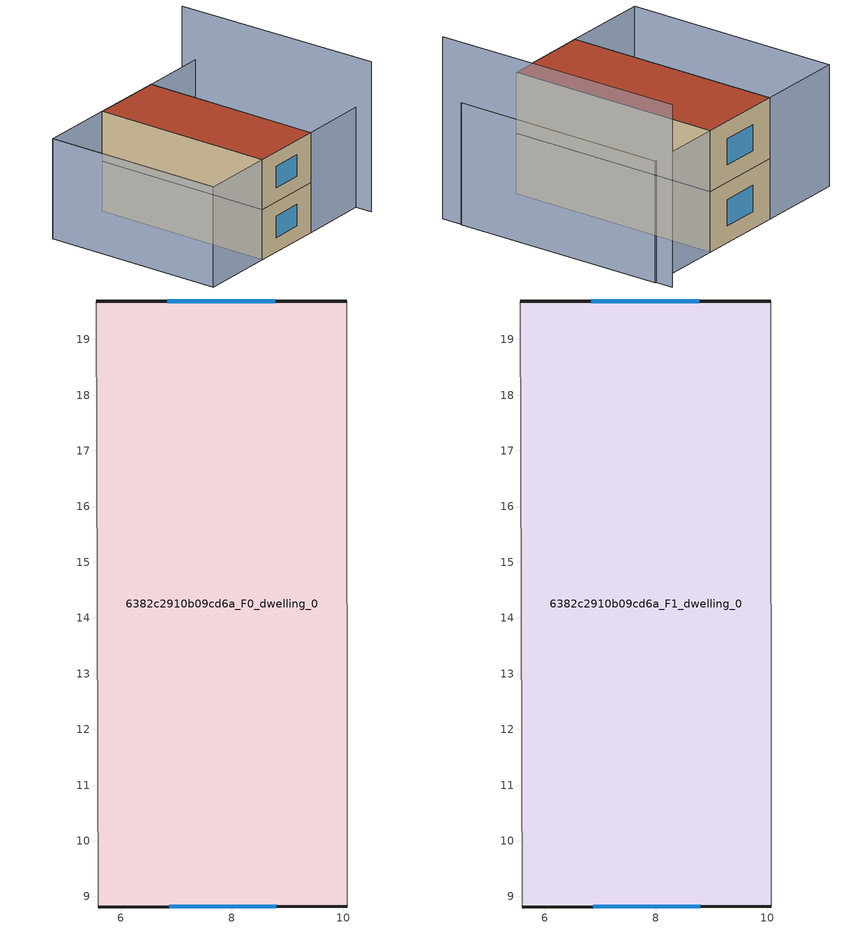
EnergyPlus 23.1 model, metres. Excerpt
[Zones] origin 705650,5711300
6382c2910b09cd6a_F0_dwelling_0
 floor ground (EU_floor_Construction): 10.06,19.68 10.07,8.83 5.6,8.81 5.56,19.69 z0
 wall outside (EU_wall_Construction): 10.06,19.68 5.56,19.69 / 5.6,8.81 10.07,8.83 z0:3
 wall adiabatic (EU_wall_Construction): 10.07,8.83 10.06,19.68 / 5.56,19.69 5.6,8.81 z0:3
 window (EU_Window_Construction): 8.78,19.68 6.84,19.69 / 6.87,8.82 8.8,8.82 z0.85:2.15
6382c2910b09cd6a_F1_dwelling_0
 floor to 6382c2910b09cd6a_F0_dwelling_0 (EU_floor_Construction): 10.06,19.68 10.07,8.83 5.6,8.81 5.56,19.69 z3
 wall outside (EU_wall_Construction): 10.06,19.68 5.56,19.69 / 5.6,8.81 10.07,8.83 z3:6
 wall adiabatic (EU_wall_Construction): 10.07,8.83 10.06,19.68 / 5.56,19.69 5.6,8.81 z3:6
 window (EU_Window_Construction): 8.78,19.68 6.84,19.69 / 6.87,8.82 8.8,8.82 z3.85:5.15
 roof outside (EU_roof_Construction): 10.07,8.83 10.06,19.68 5.56,19.69 5.6,8.81 z6
shading: 14.27,7.81 14.14,20.57 z0:9; 1.02,19.66 1.06,8.82 / 5.56,19.69 5.6,8.81 / 5.6,8.81 1.04,8.8 / 1.04,8.8 1,19.67 / 1,19.67 5.56,19.69 / 14.26,8.84 10.07,8.83 / 10.07,8.83 10.04,19.68 / 10.04,19.68 14.23,19.7 / 14.23,19.7 14.26,8.84 z0:6
[Building]
EU S2 Campaign: North Axis=0; Terrain=City; Solar Distribution=FullExterior
[Site:Location]
London: Latitude=51.5; Longitude=-0.5; Time Zone=0; Elevation=25
[SizingPeriod:WeatherFileDays]
AnnualSizingPeriod: Begin Month=1; Begin Day of Month=1; End Month=12; End Day of Month=31; Day of Week for Start Day=Monday; Use Weather File Daylight Saving Period=No; Use Weather File Rain and Snow Indicators=No
[MATERIAL]
EU_InternalMass_Material: Roughness=MediumRough; Thickness=0.1; Conductivity=1; Density=1800; Specific Heat=900; Thermal Absorptance=0.9; Solar Absorptance=0.7; Visible Absorptance=0.7
[MATERIAL:NOMASS] Roughness=MediumRough; Thermal Absorptance=0.9; Solar Absorptance=0.7; Visible Absorptance=0.7
Name | Thermal Resistance
EU_wall_NoMass | 0.71061
EU_roof_NoMass | 2.41608
EU_floor_NoMass | 1.75078
[WINDOWMATERIAL:SIMPLEGLAZINGSYSTEM]
EU_Window_SimpleGlazing: UFactor=2.64892; Solar Heat Gain Coefficient=0.76; Visible Transmittance=0.76
[CONSTRUCTION]
EU_wall_Construction: EU_wall_NoMass
EU_roof_Construction: EU_roof_NoMass
EU_floor_Construction: EU_floor_NoMass
EU_Window_Construction: EU_Window_SimpleGlazing
EU_InternalMass_Construction: EU_InternalMass_Material
[ZONE] Type=1; Multiplier=1; Ceiling Height=autocalculate; Floor Area=autocalculate; Part of Total Floor Area=Yes
Name | Volume
6382c2910b09cd6a_F0_dwelling_0 | 146.222
6382c2910b09cd6a_F1_dwelling_0 | 146.221
[INTERNALMASS] Construction=EU_InternalMass_Construction; Surface Area=48.7408
Name | Zone or ZoneList
6382c2910b09cd6a_F0_dwelling_0_EU_InternalMass | 6382c2910b09cd6a_F0_dwelling_0
6382c2910b09cd6a_F1_dwelling_0_EU_InternalMass | 6382c2910b09cd6a_F1_dwelling_0
[OTHEREQUIPMENT] Fuel Type=Electricity; Design Level Calculation Method=Watts/Area; Power per Zone Floor Area=1; Fraction Latent=0; Fraction Radiant=0; Fraction Lost=0; Carbon Dioxide Generation Rate=0; EndUse Subcategory=EU_Step8_InternalGains
Name | Zone or ZoneList or Space or SpaceList | Schedule
EU_Step8_InternalGain_6382c2910b09cd6a_F0_dwelling_0_f000 | 6382c2910b09cd6a_F0_dwelling_0 | EU_Step8_GainSchedule_6382c2910b09cd6a_F0_dwelling_0_f000
EU_Step8_InternalGain_6382c2910b09cd6a_F1_dwelling_0_f000 | 6382c2910b09cd6a_F1_dwelling_0 | EU_Step8_GainSchedule_6382c2910b09cd6a_F1_dwelling_0_f000
[ZONEVENTILATION:DESIGNFLOWRATE] Schedule=EU_AlwaysOn; Design Flow Rate Calculation Method=AirChanges/Hour; Air Changes per Hour=0.496673; Ventilation Type=Natural; Fan Pressure Rise=0; Fan Total Efficiency=1; Constant Term Coefficient=1; Temperature Term Coefficient=0; Velocity Term Coefficient=0; Velocity Squared Term Coefficient=0; Minimum Indoor Temperature=-100; Maximum Indoor Temperature=100; Delta Temperature=-100; Minimum Outdoor Temperature=-100; Maximum Outdoor Temperature=100; Maximum Wind Speed=40
Name | Zone or ZoneList or Space or SpaceList
EU_ConstantAir_6382c2910b09cd6a_F0_dwelling_0 | 6382c2910b09cd6a_F0_dwelling_0
EU_ConstantAir_6382c2910b09cd6a_F1_dwelling_0 | 6382c2910b09cd6a_F1_dwelling_0
[HVACTEMPLATE:THERMOSTAT] Constant Heating Setpoint=20; Constant Cooling Setpoint=50
EU_HeatOnly_6382c2910b09cd6a_F0_dwelling_0; EU_HeatOnly_6382c2910b09cd6a_F1_dwelling_0
[HVACTEMPLATE:ZONE:IDEALLOADSAIRSYSTEM] System Availability Schedule=EU_AlwaysOn; Maximum Heating Supply Air Temperature=50; Minimum Cooling Supply Air Temperature=13; Maximum Heating Supply Air Humidity Ratio=0.0156; Minimum Cooling Supply Air Humidity Ratio=0.0077; Heating Limit=NoLimit; Cooling Limit=NoLimit; Heating Availability Schedule=EU_AlwaysOn; Cooling Availability Schedule=EU_CoolingOff; Dehumidification Control Type=ConstantSensibleHeatRatio; Cooling Sensible Heat Ratio=0.7; Dehumidification Setpoint=60; Humidification Control Type=None; Humidification Setpoint=30; Outdoor Air Method=None; Outdoor Air Flow Rate per Person=0.00944; Outdoor Air Flow Rate per Zone Floor Area=0; Outdoor Air Flow Rate per Zone=0; Demand Controlled Ventilation Type=None; Outdoor Air Economizer Type=NoEconomizer; Heat Recovery Type=None; Sensible Heat Recovery Effectiveness=0.7; Latent Heat Recovery Effectiveness=0.65
Name | Template Thermostat
6382c2910b09cd6a_F0_dwelling_0 | EU_HeatOnly_6382c2910b09cd6a_F0_dwelling_0
6382c2910b09cd6a_F1_dwelling_0 | EU_HeatOnly_6382c2910b09cd6a_F1_dwelling_0
[SIZING:ZONE] Zone Cooling Design Supply Air Temperature Input Method=SupplyAirTemperature; Zone Cooling Design Supply Air Temperature=13; Zone Heating Design Supply Air Temperature Input Method=SupplyAirTemperature; Zone Heating Design Supply Air Temperature=50; Zone Cooling Design Supply Air Humidity Ratio=0.008; Zone Heating Design Supply Air Humidity Ratio=0.008; Cooling Design Air Flow Method=DesignDay; Cooling Design Air Flow Rate=0; Cooling Minimum Air Flow per Zone Floor Area=0.000762; Cooling Minimum Air Flow=0; Cooling Minimum Air Flow Fraction=0.2; Heating Design Air Flow Method=DesignDay; Heating Design Air Flow Rate=0; Heating Maximum Air Flow per Zone Floor Area=0.002032; Heating Maximum Air Flow=0.141576; Heating Maximum Air Flow Fraction=0.3; Account for Dedicated Outdoor Air System=No; Dedicated Outdoor Air System Control Strategy=NeutralSupplyAir; Dedicated Outdoor Air Low Setpoint Temperature for Design=autosize; Dedicated Outdoor Air High Setpoint Temperature for Design=autosize; Zone Load Sizing Method=Sensible Load Only No Latent Load; Zone Latent Cooling Design Supply Air Humidity Ratio Input Method=HumidityRatioDifference; Zone Cooling Design Supply Air Humidity Ratio Difference=0.005; Zone Latent Heating Design Supply Air Humidity Ratio Input Method=HumidityRatioDifference; Zone Humidification Design Supply Air Humidity Ratio Difference=0.005
6382c2910b09cd6a_F0_dwelling_0; 6382c2910b09cd6a_F1_dwelling_0
[SCHEDULE:CONSTANT]
Name | Hourly Value
EU_AlwaysOn | 1
EU_CoolingOff | 0
[SCHEDULE:FILE] Column Number=1; Rows to Skip at Top=0; Number of Hours of Data=8760; Column Separator=Comma; Interpolate to Timestep=No; Minutes per Item=60; Adjust Schedule for Daylight Savings=Yes
Name | File
EU_Step8_GainSchedule_6382c2910b09cd6a_F0_dwelling_0_f000 | ../../schedules/6382c2910b09cd6a/6382c2910b09cd6a_F0_dwelling_0_f000_gain.csv
EU_Step8_GainSchedule_6382c2910b09cd6a_F1_dwelling_0_f000 | ../../schedules/6382c2910b09cd6a/6382c2910b09cd6a_F1_dwelling_0_f000_gain.csv
